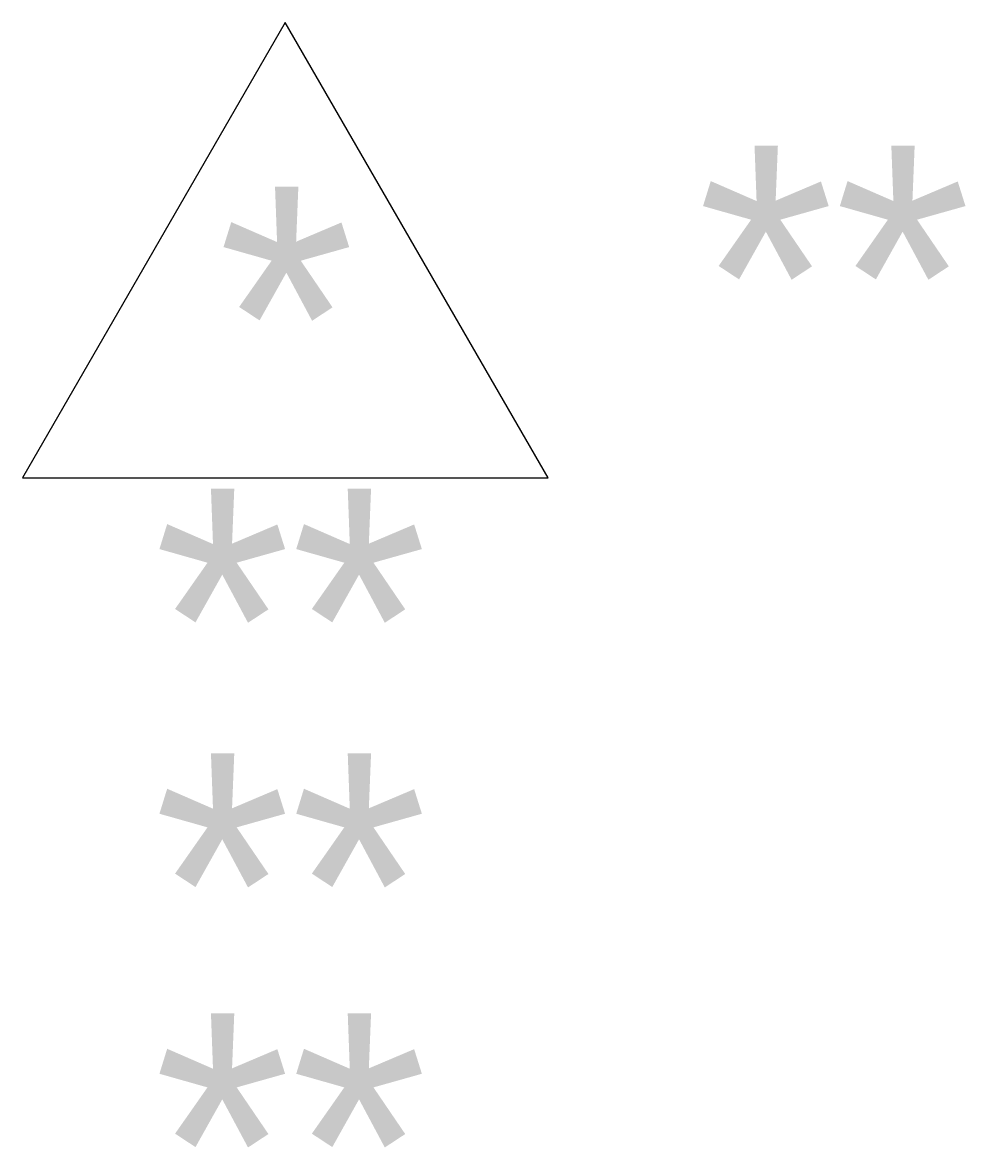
# Model space of a CAD drawing. Extents: x 129 to 138, y 73.5 to 84.2.
import ezdxf
from ezdxf.enums import TextEntityAlignment as Align

# ---------------------------------------------------------------- set-up
doc = ezdxf.new("R2010")
doc.units = 0
doc.header["$MEASUREMENT"] = 0
doc.layers.get('0').update_dxf_attribs({"linetype": 'CONTINUOUS'})

msp = doc.modelspace()

# ---------------------------------------------------------------- linework, layer by layer
for p, q in [((131.498, 84.199), (128.998, 79.869)), ((133.998, 79.869), (131.498, 84.199)), ((128.998, 79.869), (133.998, 79.869))]:
    msp.add_line(p, q)

# ---------------------------------------------------------------- texts
msp.add_attdef('**', text='', height=2.5).set_placement((135.417, 81.778), align=Align.MIDDLE_LEFT)
msp.add_attdef('*', text='', height=2.5).set_placement((131.507, 81.388), align=Align.MIDDLE)
at = {"flags": 1}
for p in [(130.247, 77.266), (130.247, 74.749), (130.247, 72.276)]:
    msp.add_attdef('**', p, '', height=2.5, dxfattribs=at)

doc.saveas('drawing.dxf')
